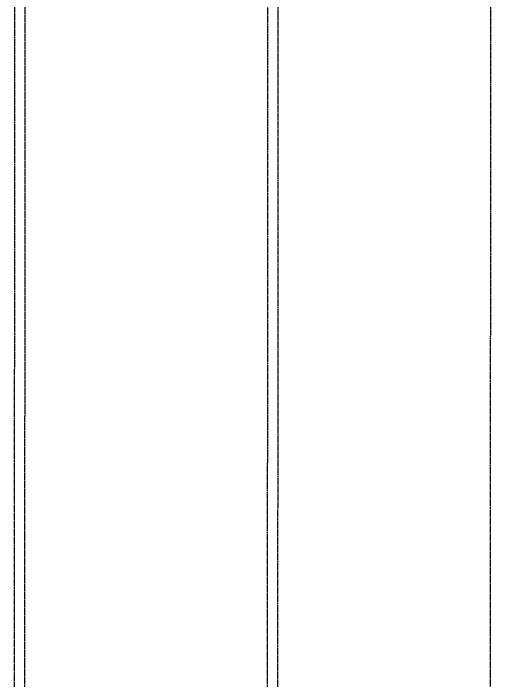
# Model space of a CAD drawing. Header units: inches. Extents: x 4821 to 127877, y 58012 to 433683.
# Drawn here: x 92258.2 to 92415.3, y 149501.3 to 149720 of the extents above; entities that cross this region are included whole.
import ezdxf

# ---------------------------------------------------------------- set-up
doc = ezdxf.new("R2010")
doc.units = ezdxf.units.IN
doc.header["$MEASUREMENT"] = 0
doc.linetypes.add('$0$HIDDEN', pattern=[0.375, 0.25, -0.125])
doc.layers.add('A-WAL-CMU', color=7, linetype='Continuous')
doc.layers.add('A-WIN', color=141, linetype='Continuous')

# ---------------------------------------------------------------- blocks, each defined once
blk = doc.blocks.new('FIRST SLAB EDGE')
at = {"layer": 'A-WIN', "linetype": '$0$HIDDEN', "elevation": 0}
for points in [[(1200438.52, -1728509.34), (1200439.61, -1726709.34)], [(1200522.52, -1726709.33), (1200521.38, -1728509.33)], [(1200594.61, -1728510.87), (1200595.71, -1726709.33)]]:
    blk.add_lwpolyline(points, dxfattribs=at)

msp = doc.modelspace()

# ---------------------------------------------------------------- block references
at = {"layer": 'A-WAL-CMU'}
for p in [(-1108176.96, 1877399.04), (-1108180.36, 1877396.06)]:
    msp.add_blockref('FIRST SLAB EDGE', p, dxfattribs=at)

doc.saveas('drawing.dxf')
